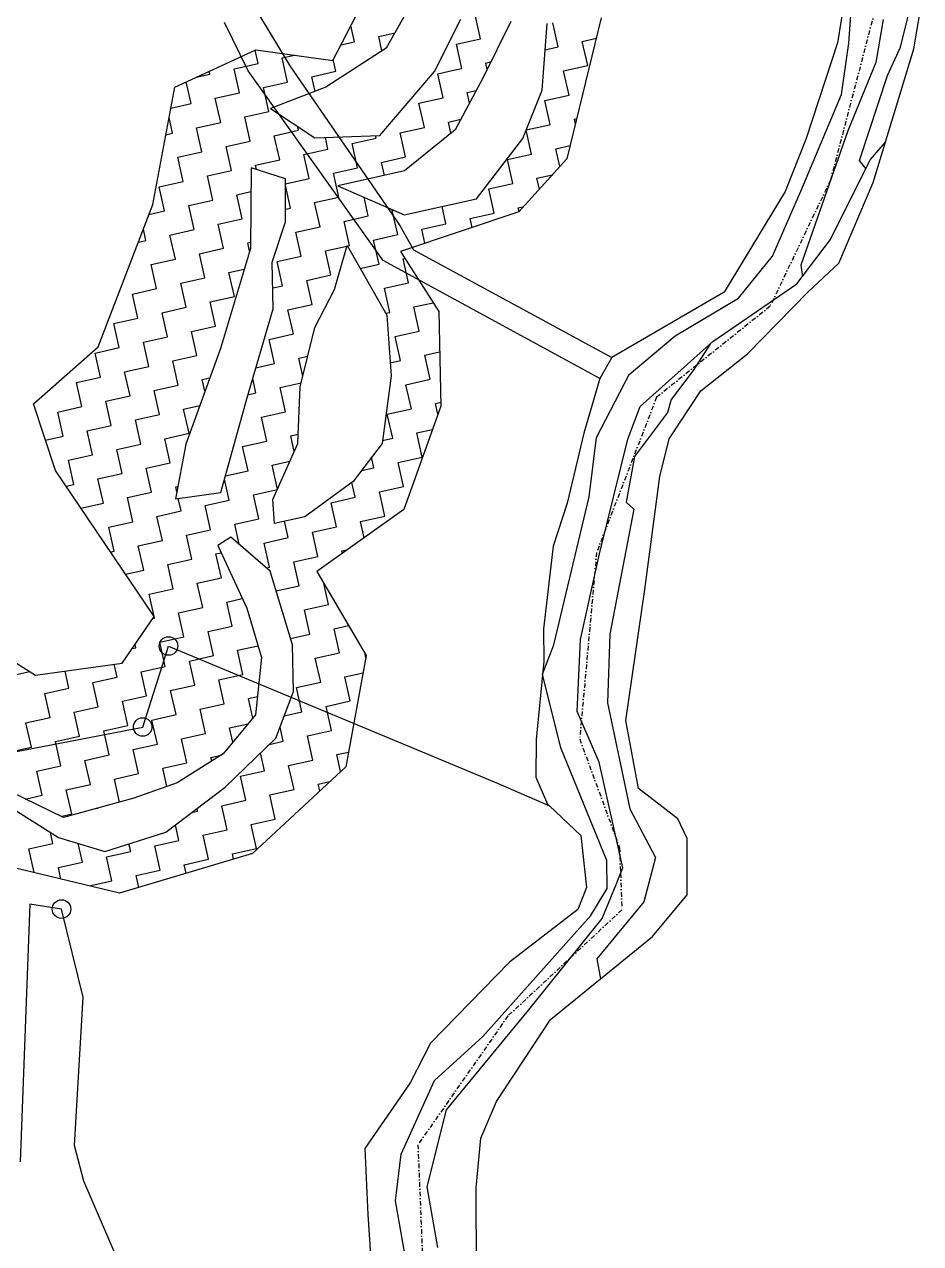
# Model space of a CAD drawing. Header units: metres. Extents: x 308144 to 311379, y 1932438 to 1934417.
# Drawn here: x 309290.6 to 309586.4, y 1933107.3 to 1933509.8 of the extents above; entities that cross this region are included whole.
import ezdxf

# ---------------------------------------------------------------- set-up
doc = ezdxf.new("R2010")
doc.units = ezdxf.units.M
doc.header["$LTSCALE"] = 0.3
doc.linetypes.add('DASHDOT', pattern=[1, 0.5, -0.25, 0, -0.25])
doc.layers.get('0').update_dxf_attribs({"linetype": 'CONTINUOUS'})
for name, color, linetype in [('LINE_WATER', 4, 'CONTINUOUS'), ('OFF', 1, 'CONTINUOUS'), ('POLY_HATCH', 12, 'CONTINUOUS'), ('POLY_PARCEL', 6, 'CONTINUOUS'), ('POLY_ROAD', 30, 'CONTINUOUS'), ('POLY_WATER', 4, 'CONTINUOUS'), ('V_BOUND_STREAM_LINE', 7, 'DASHDOT')]:
    doc.layers.add(name, color=color, linetype=linetype)

msp = doc.modelspace()

# ---------------------------------------------------------------- linework, layer by layer
for centre in [(309338.13, 1933304.61), (309329.61, 1933277.87), (309302.81, 1933217.77)]:
    msp.add_circle(centre, 3.06)
at = {"layer": 'LINE_WATER'}
for p, q in [((309562.75, 1933503.66), (309563.38, 1933512.79)), ((309579.78, 1933502.26), (309583.14, 1933516)), ((309574.05, 1933511.45), (309571.59, 1933497.2)), ((309560.29, 1933486.71), (309562.75, 1933503.66)), ((309575.52, 1933492.93), (309579.78, 1933502.26)), ((309571.59, 1933497.2), (309562.33, 1933474.69)), ((309566.19, 1933464.9), (309575.52, 1933492.93)), ((309546.84, 1933454.75), (309560.29, 1933486.71)), ((309562.33, 1933474.69), (309546.88, 1933430.35)), ((309569.77, 1933465.05), (309574.79, 1933470.93)), ((309556.68, 1933438.83), (309569.77, 1933465.05)), ((309568.37, 1933462.25), (309566.19, 1933464.9)), ((309537.56, 1933433.25), (309546.84, 1933454.75)), ((309545.55, 1933424.11), (309556.68, 1933438.83)), ((309526.3, 1933419.41), (309537.56, 1933433.25)), ((309546.88, 1933430.35), (309547.45, 1933426.62)), ((309517.78, 1933405.12), (309545.55, 1933424.11)), ((309505.39, 1933406.98), (309526.3, 1933419.41)), ((309490.19, 1933394.18), (309505.39, 1933406.98)), ((309493.81, 1933383.72), (309517.78, 1933405.12)), ((309517.08, 1933404.49), (309511.29, 1933395.56)), ((309511.29, 1933395.56), (309504.01, 1933385.94)), ((309479.37, 1933373.44), (309490.19, 1933394.18)), ((309489.78, 1933372.94), (309493.81, 1933383.72)), ((309504.01, 1933385.94), (309502.85, 1933381.74)), ((309502.85, 1933381.74), (309491.95, 1933367.22)), ((309476.95, 1933353.89), (309479.37, 1933373.44)), ((309480.39, 1933335.05), (309489.78, 1933372.94)), ((309491.95, 1933367.22), (309489.23, 1933352.13)), ((309465.35, 1933305.05), (309476.95, 1933353.89)), ((309489.23, 1933352.13), (309491.76, 1933349.78)), ((309491.76, 1933349.78), (309483.82, 1933308.53)), ((309474.12, 1933306.74), (309480.39, 1933335.05)), ((309483.82, 1933308.53), (309483.09, 1933285.9)), ((309461.61, 1933295.34), (309465.35, 1933305.05)), ((309472.98, 1933283.01), (309474.12, 1933306.74)), ((309467.61, 1933270.98), (309461.61, 1933295.34)), ((309480.27, 1933266.25), (309472.98, 1933283.01)), ((309483.09, 1933285.9), (309490.42, 1933250.88)), ((309482.81, 1933233.76), (309467.61, 1933270.98)), ((309488.06, 1933231.36), (309480.27, 1933266.25)), ((309490.42, 1933250.88), (309498.88, 1933234.81)), ((309498.88, 1933234.81), (309495.03, 1933220.18)), ((309482.89, 1933224.52), (309482.81, 1933233.76)), ((309477.51, 1933215.7), (309482.89, 1933224.52)), ((309481.28, 1933214.62), (309485.92, 1933225.89)), ((309495.03, 1933220.18), (309479.47, 1933201.34)), ((309441.93, 1933175.76), (309477.51, 1933215.7)), ((309457.09, 1933184.47), (309481.28, 1933214.62)), ((309429.91, 1933151.48), (309457.09, 1933184.47)), ((309425.91, 1933161.13), (309441.93, 1933175.76)), ((309414.91, 1933136.92), (309425.91, 1933161.13)), ((309423.54, 1933126.04), (309429.91, 1933151.48)), ((309413.07, 1933121.48), (309414.91, 1933136.92)), ((309427.01, 1933106.07), (309423.54, 1933126.04)), ((309419.63, 1933083.91), (309413.07, 1933121.48))]:
    msp.add_line(p, q, dxfattribs=at)
at = {"layer": 'OFF'}
for p, q in [((309487.35, 1933229.55), (309488.06, 1933231.36)), ((309485.92, 1933225.89), (309487.35, 1933229.55)), ((309479.47, 1933201.34), (309480.71, 1933194.73))]:
    msp.add_line(p, q, dxfattribs=at)
at = {"layer": 'POLY_HATCH'}
for p, q in [((309392.34, 1933497.89), (309409.53, 1933531.17)), ((309418.13, 1933516.34), (309409.96, 1933502.01)), ((309425.92, 1933494.21), (309434.57, 1933511.5)), ((309451.08, 1933510.73), (309442.05, 1933492.26)), ((309461.43, 1933488.04), (309463.07, 1933510.12)), ((309481, 1933511.94), (309469.65, 1933465.48)), ((309340.18, 1933489.11), (309366.92, 1933501.37)), ((309366.92, 1933501.37), (309392.34, 1933497.89)), ((309409.96, 1933502.01), (309390.11, 1933489.04)), ((309407.89, 1933473.12), (309425.92, 1933494.21)), ((309442.05, 1933492.26), (309432.73, 1933475.03)), ((309332.92, 1933450.32), (309340.18, 1933489.11)), ((309390.11, 1933489.04), (309371.76, 1933482.09)), ((309455.11, 1933472.14), (309461.43, 1933488.04)), ((309371.76, 1933482.09), (309386.46, 1933472.31)), ((309386.46, 1933472.31), (309407.89, 1933473.12)), ((309432.73, 1933475.03), (309416.02, 1933461.42)), ((309439.8, 1933452.26), (309455.11, 1933472.14)), ((309469.65, 1933465.48), (309453.77, 1933447.93)), ((309365.4, 1933462.48), (309365.17, 1933435.88)), ((309376.71, 1933458.83), (309365.4, 1933462.48)), ((309416.02, 1933461.42), (309394.07, 1933456.51)), ((309376.8, 1933444.65), (309376.71, 1933458.83)), ((309394.07, 1933456.51), (309415.97, 1933446.93)), ((309415.97, 1933446.93), (309439.8, 1933452.26)), ((309314.92, 1933403.34), (309332.92, 1933450.32)), ((309453.77, 1933447.93), (309414.66, 1933434.83)), ((309372.37, 1933431.31), (309376.8, 1933444.65)), ((309365.17, 1933435.88), (309355.28, 1933402.79)), ((309392.91, 1933422.33), (309397.08, 1933436.84)), ((309397.08, 1933436.84), (309410.25, 1933413.86)), ((309414.66, 1933434.83), (309427.32, 1933414.98)), ((309372.72, 1933415.96), (309372.37, 1933431.31)), ((309386.46, 1933409.77), (309392.91, 1933422.33)), ((309363.93, 1933386.21), (309372.72, 1933415.96)), ((309410.25, 1933413.86), (309411.65, 1933393.8)), ((309427.32, 1933414.98), (309428.02, 1933383.77)), ((309381.58, 1933390.16), (309386.46, 1933409.77)), ((309293.52, 1933384.56), (309314.92, 1933403.34)), ((309355.28, 1933402.79), (309343.81, 1933371.21)), ((309411.65, 1933393.8), (309408.61, 1933371.51)), ((309380.82, 1933371.46), (309381.58, 1933390.16)), ((309300.86, 1933362.55), (309293.52, 1933384.56)), ((309355.41, 1933355.28), (309363.93, 1933386.21)), ((309428.02, 1933383.77), (309415.84, 1933349.67)), ((309372.61, 1933352.96), (309380.82, 1933371.46)), ((309408.61, 1933371.51), (309399.08, 1933358.88)), ((309343.81, 1933371.21), (309340.44, 1933353.17)), ((309333.39, 1933314.33), (309300.86, 1933362.55)), ((309340.44, 1933353.17), (309355.41, 1933355.28)), ((309399.08, 1933358.88), (309383.14, 1933347.29)), ((309373.14, 1933345.05), (309372.61, 1933352.96)), ((309383.14, 1933347.29), (309373.14, 1933345.05)), ((309415.84, 1933349.67), (309387.08, 1933329.24)), ((309358.7, 1933340.58), (309354.39, 1933337.76)), ((309371.73, 1933329.3), (309358.7, 1933340.58)), ((309354.39, 1933337.76), (309363.96, 1933317.06)), ((309379.02, 1933305), (309371.73, 1933329.3)), ((309387.08, 1933329.24), (309403.42, 1933301.53)), ((309363.96, 1933317.06), (309368.82, 1933300.86)), ((309322.83, 1933298.93), (309333.39, 1933314.33)), ((309275.67, 1933306.72), (309294.24, 1933294.95)), ((309379.36, 1933289.64), (309379.02, 1933305)), ((309294.24, 1933294.95), (309322.83, 1933298.93)), ((309368.82, 1933300.86), (309366.89, 1933281.91)), ((309403.42, 1933301.53), (309396.67, 1933264.78)), ((309373.57, 1933274.14), (309379.36, 1933289.64)), ((309366.89, 1933281.91), (309356.18, 1933269.02)), ((309356.79, 1933258.04), (309373.57, 1933274.14)), ((309356.18, 1933269.02), (309341.03, 1933259.45)), ((309396.67, 1933264.78), (309365.86, 1933236.17)), ((309341.03, 1933259.45), (309326.71, 1933254.4)), ((309303.45, 1933247.95), (309286.11, 1933256.42)), ((309337.26, 1933243.17), (309356.79, 1933258.04)), ((309285.98, 1933251.45), (309301.82, 1933241.42)), ((309326.71, 1933254.4), (309303.45, 1933247.95)), ((309317.06, 1933236.8), (309337.26, 1933243.17)), ((309301.82, 1933241.42), (309317.06, 1933236.8)), ((309365.86, 1933236.17), (309321.95, 1933222.97)), ((309321.95, 1933222.97), (309281.59, 1933232.76))]:
    msp.add_line(p, q, dxfattribs=at)
at = {"layer": 'POLY_HATCH', "linetype": 'Continuous'}
for p, q in [((309441.12, 1933505.01), (309439.34, 1933512.97)), ((309399.55, 1933504.06), (309398.33, 1933509.49)), ((309466.78, 1933502.39), (309465, 1933510.35)), ((309407.51, 1933505.84), (309411.02, 1933506.63)), ((309408.57, 1933501.1), (309407.51, 1933505.84)), ((309411.02, 1933506.63), (309412.82, 1933507.03)), ((309433.16, 1933503.23), (309441.12, 1933505.01)), ((309449.08, 1933506.79), (309449.16, 1933506.81)), ((309449.1, 1933506.68), (309449.08, 1933506.79)), ((309474.73, 1933504.17), (309479.36, 1933505.21)), ((309367.71, 1933496.94), (309366.74, 1933501.29)), ((309395, 1933503.04), (309399.55, 1933504.06)), ((309434.94, 1933495.27), (309433.16, 1933503.23)), ((309462.42, 1933501.42), (309466.78, 1933502.39)), ((309476.52, 1933496.22), (309474.73, 1933504.17)), ((309359.76, 1933495.16), (309367.71, 1933496.94)), ((309375.67, 1933498.72), (309379.69, 1933499.62)), ((309377.45, 1933490.76), (309375.67, 1933498.72)), ((309393.37, 1933494.32), (309392.5, 1933498.2)), ((309442.9, 1933497.05), (309444.57, 1933497.42)), ((309443.37, 1933494.96), (309442.9, 1933497.05)), ((309468.56, 1933494.43), (309476.52, 1933496.22)), ((309347.28, 1933492.37), (309351.8, 1933493.38)), ((309351.8, 1933493.38), (309351.58, 1933494.34)), ((309361.54, 1933487.2), (309359.76, 1933495.16)), ((309385.41, 1933492.54), (309393.37, 1933494.32)), ((309386.5, 1933487.67), (309385.41, 1933492.54)), ((309426.98, 1933493.49), (309432.17, 1933494.65)), ((309428.77, 1933485.53), (309426.98, 1933493.49)), ((309432.17, 1933494.65), (309434.94, 1933495.27)), ((309470.34, 1933486.48), (309468.56, 1933494.43)), ((309345.62, 1933483.64), (309344, 1933490.86)), ((309369.5, 1933488.98), (309377.45, 1933490.76)), ((309371.28, 1933481.02), (309369.5, 1933488.98)), ((309353.58, 1933485.42), (309361.54, 1933487.2)), ((309355.36, 1933477.46), (309353.58, 1933485.42)), ((309420.81, 1933483.75), (309428.77, 1933485.53)), ((309436.72, 1933487.31), (309439.74, 1933487.98)), ((309437.5, 1933483.85), (309436.72, 1933487.31)), ((309462.38, 1933484.7), (309470.34, 1933486.48)), ((309464.16, 1933476.74), (309462.38, 1933484.7)), ((309338.88, 1933482.13), (309345.62, 1933483.64)), ((309363.32, 1933479.24), (309371.28, 1933481.02)), ((309422.59, 1933475.79), (309420.81, 1933483.75)), ((309339.44, 1933473.9), (309338.3, 1933479.03)), ((309347.4, 1933475.68), (309355.36, 1933477.46)), ((309365.1, 1933471.28), (309363.32, 1933479.24)), ((309381.02, 1933474.84), (309380.73, 1933476.12)), ((309430.55, 1933477.57), (309434.59, 1933478.48)), ((309431.36, 1933473.92), (309430.55, 1933477.57)), ((309456.23, 1933474.96), (309463.88, 1933476.67)), ((309463.88, 1933476.67), (309464.16, 1933476.74)), ((309472.12, 1933478.52), (309472.88, 1933478.69)), ((309472.46, 1933476.98), (309472.12, 1933478.52)), ((309337.24, 1933473.4), (309339.44, 1933473.9)), ((309349.18, 1933467.72), (309347.4, 1933475.68)), ((309373.06, 1933473.06), (309381.02, 1933474.84)), ((309374.84, 1933465.1), (309373.06, 1933473.06)), ((309390.76, 1933468.67), (309389.91, 1933472.44)), ((309398.71, 1933470.45), (309406.67, 1933472.23)), ((309406.67, 1933472.23), (309406.48, 1933473.07)), ((309414.63, 1933474.01), (309422.59, 1933475.79)), ((309416.41, 1933466.05), (309414.63, 1933474.01)), ((309457.98, 1933467), (309456.21, 1933474.92)), ((309357.14, 1933469.5), (309365.1, 1933471.28)), ((309358.92, 1933461.54), (309357.14, 1933469.5)), ((309382.8, 1933466.89), (309390.76, 1933468.67)), ((309400.49, 1933462.49), (309398.71, 1933470.45)), ((309465.94, 1933468.78), (309470.72, 1933469.85)), ((309467.27, 1933462.85), (309465.94, 1933468.78)), ((309341.22, 1933465.94), (309349.18, 1933467.72)), ((309343.01, 1933457.98), (309341.22, 1933465.94)), ((309366.88, 1933463.32), (309374.84, 1933465.1)), ((309384.58, 1933458.93), (309382.8, 1933466.89)), ((309408.45, 1933464.27), (309416.41, 1933466.05)), ((309409.42, 1933459.94), (309408.45, 1933464.27)), ((309450.03, 1933465.22), (309457.98, 1933467)), ((309451.81, 1933457.26), (309450.03, 1933465.22)), ((309350.96, 1933459.76), (309358.92, 1933461.54)), ((309367.2, 1933461.9), (309366.88, 1933463.32)), ((309392.54, 1933460.71), (309400.49, 1933462.49)), ((309394.32, 1933452.75), (309392.54, 1933460.71)), ((309459.76, 1933459.04), (309464.86, 1933460.18)), ((309335.05, 1933456.2), (309343.01, 1933457.98)), ((309336.83, 1933448.24), (309335.05, 1933456.2)), ((309352.74, 1933451.8), (309350.96, 1933459.76)), ((309376.72, 1933457.17), (309384.58, 1933458.93)), ((309378.4, 1933449.19), (309376.72, 1933456.68)), ((309443.85, 1933455.48), (309451.81, 1933457.26)), ((309460.57, 1933455.44), (309459.76, 1933459.04)), ((309360.7, 1933453.58), (309365.33, 1933454.62)), ((309362.48, 1933445.63), (309360.7, 1933453.58)), ((309386.36, 1933450.97), (309394.32, 1933452.75)), ((309404.06, 1933446.57), (309402.67, 1933452.75)), ((309445.63, 1933447.52), (309443.85, 1933455.48)), ((309331.68, 1933447.09), (309336.83, 1933448.24)), ((309344.79, 1933450.02), (309352.74, 1933451.8)), ((309346.57, 1933442.06), (309344.79, 1933450.02)), ((309376.77, 1933448.82), (309378.4, 1933449.19)), ((309388.14, 1933443.01), (309386.36, 1933450.97)), ((309412.01, 1933448.35), (309412.48, 1933448.46)), ((309413.8, 1933440.4), (309412.01, 1933448.35)), ((309429.71, 1933443.96), (309428.42, 1933449.72)), ((309453.59, 1933449.3), (309455.37, 1933449.7)), ((309453.87, 1933448.04), (309453.59, 1933449.3)), ((309354.53, 1933443.85), (309362.48, 1933445.63)), ((309356.31, 1933435.89), (309354.53, 1933443.85)), ((309396.1, 1933444.79), (309404.06, 1933446.57)), ((309397.88, 1933436.83), (309396.1, 1933444.79)), ((309421.75, 1933442.18), (309429.71, 1933443.96)), ((309437.67, 1933445.74), (309445.63, 1933447.52)), ((309438.34, 1933442.76), (309437.67, 1933445.74)), ((309330.65, 1933438.5), (309329.82, 1933442.23)), ((309338.61, 1933440.28), (309346.57, 1933442.06)), ((309340.39, 1933432.32), (309338.61, 1933440.28)), ((309380.18, 1933441.23), (309388.14, 1933443.01)), ((309381.96, 1933433.27), (309380.18, 1933441.23)), ((309405.84, 1933438.61), (309413.8, 1933440.4)), ((309422.79, 1933437.55), (309421.75, 1933442.18)), ((309328.18, 1933437.95), (309330.65, 1933438.5)), ((309348.35, 1933434.11), (309356.31, 1933435.89)), ((309364.26, 1933437.67), (309365.19, 1933437.87)), ((309364.88, 1933434.91), (309364.26, 1933437.67)), ((309389.92, 1933435.05), (309397.02, 1933436.64)), ((309397.17, 1933436.68), (309397.88, 1933436.83)), ((309407.62, 1933430.66), (309405.84, 1933438.61)), ((309332.43, 1933430.54), (309340.39, 1933432.32)), ((309350.13, 1933426.15), (309348.35, 1933434.11)), ((309374, 1933431.49), (309381.96, 1933433.27)), ((309391.7, 1933427.09), (309389.92, 1933435.05)), ((309415.58, 1933432.44), (309416.11, 1933432.56)), ((309417.36, 1933424.48), (309415.58, 1933432.44)), ((309334.21, 1933422.59), (309332.43, 1933430.54)), ((309358.09, 1933427.93), (309363.13, 1933429.06)), ((309359.87, 1933419.97), (309358.09, 1933427.93)), ((309375.79, 1933423.53), (309374, 1933431.49)), ((309401.42, 1933429.27), (309407.62, 1933430.66)), ((309342.17, 1933424.37), (309350.13, 1933426.15)), ((309343.95, 1933416.41), (309342.17, 1933424.37)), ((309383.74, 1933425.31), (309391.7, 1933427.09)), ((309385.52, 1933417.35), (309383.74, 1933425.31)), ((309409.4, 1933422.7), (309417.36, 1933424.48)), ((309326.25, 1933420.8), (309334.21, 1933422.59)), ((309328.04, 1933412.85), (309326.25, 1933420.8)), ((309351.91, 1933418.19), (309359.87, 1933419.97)), ((309372.56, 1933422.81), (309375.79, 1933423.53)), ((309411.18, 1933414.74), (309409.4, 1933422.7)), ((309335.99, 1933414.63), (309343.95, 1933416.41)), ((309353.69, 1933410.23), (309351.91, 1933418.19)), ((309377.57, 1933415.57), (309385.52, 1933417.35)), ((309419.14, 1933416.52), (309425.44, 1933417.93)), ((309420.92, 1933408.56), (309419.14, 1933416.52)), ((309320.08, 1933411.07), (309328.04, 1933412.85)), ((309337.77, 1933406.67), (309335.99, 1933414.63)), ((309379.35, 1933407.62), (309377.57, 1933415.57)), ((309409.91, 1933414.45), (309411.18, 1933414.74)), ((309321.86, 1933403.11), (309320.08, 1933411.07)), ((309345.73, 1933408.45), (309353.69, 1933410.23)), ((309347.51, 1933400.49), (309345.73, 1933408.45)), ((309371.39, 1933405.83), (309379.35, 1933407.62)), ((309412.96, 1933406.78), (309420.92, 1933408.56)), ((309329.82, 1933404.89), (309337.77, 1933406.67)), ((309331.6, 1933396.93), (309329.82, 1933404.89)), ((309373.17, 1933397.88), (309371.39, 1933405.83)), ((309414.74, 1933398.82), (309412.96, 1933406.78)), ((309313.9, 1933401.33), (309321.86, 1933403.11)), ((309315.68, 1933393.37), (309313.9, 1933401.33)), ((309339.56, 1933398.71), (309347.51, 1933400.49)), ((309381.13, 1933399.66), (309384.11, 1933400.32)), ((309382.46, 1933393.7), (309381.13, 1933399.66)), ((309422.7, 1933400.6), (309427.62, 1933401.7)), ((309424.48, 1933392.65), (309422.7, 1933400.6)), ((309323.64, 1933395.15), (309331.6, 1933396.93)), ((309341.34, 1933390.75), (309339.56, 1933398.71)), ((309366.97, 1933396.49), (309373.17, 1933397.88)), ((309411.35, 1933398.06), (309414.74, 1933398.82)), ((309307.72, 1933391.59), (309315.68, 1933393.37)), ((309309.5, 1933383.63), (309307.72, 1933391.59)), ((309325.42, 1933387.19), (309323.64, 1933395.15)), ((309349.29, 1933392.53), (309351.75, 1933393.08)), ((309350.16, 1933388.68), (309349.29, 1933392.53)), ((309366.99, 1933388.14), (309365.92, 1933392.94)), ((309416.52, 1933390.86), (309424.48, 1933392.65)), ((309299.41, 1933389.73), (309299.76, 1933389.81)), ((309299.76, 1933389.81), (309299.72, 1933390)), ((309333.38, 1933388.97), (309341.34, 1933390.75)), ((309335.16, 1933381.01), (309333.38, 1933388.97)), ((309364.33, 1933387.54), (309366.99, 1933388.14)), ((309374.95, 1933389.92), (309381.91, 1933391.47)), ((309376.73, 1933381.96), (309374.95, 1933389.92)), ((309418.3, 1933382.91), (309416.52, 1933390.86)), ((309301.54, 1933381.85), (309309.5, 1933383.63)), ((309317.46, 1933385.41), (309325.42, 1933387.19)), ((309319.24, 1933377.45), (309317.46, 1933385.41)), ((309343.12, 1933382.79), (309348.45, 1933383.99)), ((309426.26, 1933384.69), (309427.99, 1933385.07)), ((309427.07, 1933381.09), (309426.26, 1933384.69)), ((309303.33, 1933373.89), (309301.54, 1933381.85)), ((309327.2, 1933379.23), (309335.16, 1933381.01)), ((309344.9, 1933374.84), (309343.12, 1933382.79)), ((309368.77, 1933380.18), (309376.73, 1933381.96)), ((309370.55, 1933372.22), (309368.77, 1933380.18)), ((309410.35, 1933381.13), (309418.3, 1933382.91)), ((309412.13, 1933373.17), (309410.35, 1933381.13)), ((309311.28, 1933375.67), (309319.24, 1933377.45)), ((309313.07, 1933367.71), (309311.28, 1933375.67)), ((309328.98, 1933371.27), (309327.2, 1933379.23)), ((309420.09, 1933374.95), (309425.29, 1933376.11)), ((309297.51, 1933372.59), (309303.33, 1933373.89)), ((309336.94, 1933373.05), (309344.9, 1933374.84)), ((309338.72, 1933365.1), (309336.94, 1933373.05)), ((309362.6, 1933370.44), (309370.55, 1933372.22)), ((309378.51, 1933374), (309380.95, 1933374.55)), ((309379.66, 1933368.86), (309378.51, 1933374)), ((309408.73, 1933372.41), (309412.13, 1933373.17)), ((309421.87, 1933366.99), (309420.09, 1933374.95)), ((309305.11, 1933365.93), (309313.07, 1933367.71)), ((309321.02, 1933369.49), (309328.98, 1933371.27)), ((309322.8, 1933361.53), (309321.02, 1933369.49)), ((309364.38, 1933362.48), (309362.6, 1933370.44)), ((309306.89, 1933357.97), (309305.11, 1933365.93)), ((309330.76, 1933363.32), (309338.72, 1933365.1)), ((309372.34, 1933364.26), (309378.21, 1933365.58)), ((309374.11, 1933356.34), (309372.34, 1933364.26)), ((309401.81, 1933362.5), (309405.95, 1933363.43)), ((309405.95, 1933363.43), (309405.16, 1933366.94)), ((309413.91, 1933365.21), (309421.87, 1933366.99)), ((309415.69, 1933357.25), (309413.91, 1933365.21)), ((309314.85, 1933359.75), (309322.8, 1933361.53)), ((309316.63, 1933351.8), (309314.85, 1933359.75)), ((309332.54, 1933355.36), (309330.76, 1933363.32)), ((309358.2, 1933352.74), (309356.64, 1933359.73)), ((309356.93, 1933360.82), (309364.38, 1933362.48)), ((309304.33, 1933357.4), (309306.89, 1933357.97)), ((309324.59, 1933353.58), (309332.54, 1933355.36)), ((309340.5, 1933357.14), (309341.21, 1933357.3)), ((309340.87, 1933355.48), (309340.5, 1933357.14)), ((309366.16, 1933354.52), (309374.09, 1933356.3)), ((309399.77, 1933353.69), (309398.68, 1933358.59)), ((309407.73, 1933355.47), (309415.69, 1933357.25)), ((309409.51, 1933347.51), (309407.73, 1933355.47)), ((309309.23, 1933350.14), (309316.63, 1933351.8)), ((309326.37, 1933345.62), (309324.59, 1933353.58)), ((309342.28, 1933349.18), (309341.36, 1933353.3)), ((309350.24, 1933350.96), (309358.2, 1933352.74)), ((309367.94, 1933346.56), (309366.16, 1933354.52)), ((309391.81, 1933351.91), (309399.77, 1933353.69)), ((309393.59, 1933343.95), (309391.81, 1933351.91)), ((309334.32, 1933347.4), (309342.28, 1933349.18)), ((309336.11, 1933339.44), (309334.32, 1933347.4)), ((309352.02, 1933343), (309350.24, 1933350.96)), ((309401.55, 1933345.73), (309409.51, 1933347.51)), ((309318.41, 1933343.84), (309326.37, 1933345.62)), ((309320.19, 1933335.88), (309318.41, 1933343.84)), ((309359.98, 1933344.78), (309367.94, 1933346.56)), ((309361.46, 1933338.19), (309359.98, 1933344.78)), ((309377.68, 1933340.39), (309376.47, 1933345.79)), ((309385.64, 1933342.17), (309393.59, 1933343.95)), ((309402.75, 1933340.37), (309401.55, 1933345.73)), ((309328.15, 1933337.66), (309336.11, 1933339.44)), ((309344.06, 1933341.22), (309352.02, 1933343)), ((309345.84, 1933333.26), (309344.06, 1933341.22)), ((309369.72, 1933338.61), (309377.68, 1933340.39)), ((309387.42, 1933334.21), (309385.64, 1933342.17)), ((309319.03, 1933335.62), (309320.19, 1933335.88)), ((309329.93, 1933329.7), (309328.15, 1933337.66)), ((309353.8, 1933335.04), (309355.47, 1933335.42)), ((309371.5, 1933330.65), (309369.72, 1933338.61)), ((309395.38, 1933335.99), (309397.13, 1933336.38)), ((309395.54, 1933335.25), (309395.38, 1933335.99)), ((309337.89, 1933331.48), (309345.84, 1933333.26)), ((309339.67, 1933323.52), (309337.89, 1933331.48)), ((309355.58, 1933327.09), (309353.8, 1933335.04)), ((309379.46, 1933332.43), (309387.42, 1933334.21)), ((309381.24, 1933324.47), (309379.46, 1933332.43)), ((309323.93, 1933328.36), (309329.93, 1933329.7)), ((309370.44, 1933330.41), (309371.5, 1933330.65)), ((309331.71, 1933321.74), (309339.67, 1933323.52)), ((309347.63, 1933325.3), (309355.58, 1933327.09)), ((309349.41, 1933317.35), (309347.63, 1933325.3)), ((309373.68, 1933322.78), (309381.24, 1933324.47)), ((309390.98, 1933318.29), (309389.42, 1933325.27)), ((309333.35, 1933314.39), (309331.71, 1933321.74)), ((309357.37, 1933319.13), (309362.48, 1933320.27)), ((309359.15, 1933311.17), (309357.37, 1933319.13)), ((309341.45, 1933315.57), (309349.41, 1933317.35)), ((309343.23, 1933307.61), (309341.45, 1933315.57)), ((309383.02, 1933316.51), (309390.98, 1933318.29)), ((309384.8, 1933308.55), (309383.02, 1933316.51)), ((309332.94, 1933313.66), (309333.49, 1933313.78)), ((309333.49, 1933313.78), (309333.37, 1933314.3)), ((309351.19, 1933309.39), (309359.15, 1933311.17)), ((309392.76, 1933310.33), (309397.59, 1933311.42)), ((309335.27, 1933305.83), (309343.23, 1933307.61)), ((309352.97, 1933301.43), (309351.19, 1933309.39)), ((309378.38, 1933307.12), (309384.8, 1933308.55)), ((309394.54, 1933302.38), (309392.76, 1933310.33)), ((309326.16, 1933303.79), (309327.31, 1933304.05)), ((309327.31, 1933304.05), (309327.07, 1933305.12)), ((309337.05, 1933297.87), (309335.27, 1933305.83)), ((309360.93, 1933303.21), (309367.67, 1933304.72)), ((309362.71, 1933295.25), (309360.93, 1933303.21)), ((309345.01, 1933299.65), (309352.97, 1933301.43)), ((309346.79, 1933291.69), (309345.01, 1933299.65)), ((309386.58, 1933300.6), (309394.54, 1933302.38)), ((309388.36, 1933292.64), (309386.58, 1933300.6)), ((309403.27, 1933300.7), (309402.88, 1933302.44)), ((309287.52, 1933295.14), (309292.27, 1933296.2)), ((309305.22, 1933290.74), (309303.97, 1933296.31)), ((309321.14, 1933294.31), (309320.18, 1933298.57)), ((309329.09, 1933296.09), (309337.05, 1933297.87)), ((309330.87, 1933288.13), (309329.09, 1933296.09)), ((309354.75, 1933293.47), (309362.71, 1933295.25)), ((309396.32, 1933294.42), (309402.37, 1933295.77)), ((309313.18, 1933292.52), (309321.14, 1933294.31)), ((309314.96, 1933284.57), (309313.18, 1933292.52)), ((309338.83, 1933289.91), (309346.79, 1933291.69)), ((309356.53, 1933285.51), (309354.75, 1933293.47)), ((309380.41, 1933290.86), (309388.36, 1933292.64)), ((309398.1, 1933286.46), (309396.32, 1933294.42)), ((309297.26, 1933288.96), (309305.22, 1933290.74)), ((309299.04, 1933281), (309297.26, 1933288.96)), ((309322.92, 1933286.35), (309330.87, 1933288.13)), ((309340.61, 1933281.95), (309338.83, 1933289.91)), ((309364.49, 1933287.29), (309367.51, 1933287.97)), ((309365.95, 1933280.78), (309364.49, 1933287.29)), ((309382.19, 1933282.9), (309380.41, 1933290.86)), ((309307, 1933282.79), (309314.96, 1933284.57)), ((309324.7, 1933278.39), (309322.92, 1933286.35)), ((309348.57, 1933283.73), (309356.53, 1933285.51)), ((309350.35, 1933275.77), (309348.57, 1933283.73)), ((309376.35, 1933281.59), (309382.19, 1933282.9)), ((309390.15, 1933284.68), (309398.1, 1933286.46)), ((309391.93, 1933276.72), (309390.15, 1933284.68)), ((309291.08, 1933279.22), (309299.04, 1933281)), ((309292.86, 1933271.27), (309291.08, 1933279.22)), ((309308.78, 1933274.83), (309307, 1933282.79)), ((309332.66, 1933280.17), (309340.61, 1933281.95)), ((309334.44, 1933272.21), (309332.66, 1933280.17)), ((309358.31, 1933277.55), (309364.4, 1933278.92)), ((309300.82, 1933273.05), (309308.78, 1933274.83)), ((309316.74, 1933276.61), (309324.7, 1933278.39)), ((309318.52, 1933268.65), (309316.74, 1933276.61)), ((309342.4, 1933273.99), (309350.35, 1933275.77)), ((309359.36, 1933272.85), (309358.31, 1933277.55)), ((309376.01, 1933273.16), (309374.96, 1933277.86)), ((309383.97, 1933274.94), (309391.93, 1933276.72)), ((309385.75, 1933266.98), (309383.97, 1933274.94)), ((309284.91, 1933269.48), (309292.86, 1933271.27)), ((309302.6, 1933265.09), (309300.82, 1933273.05)), ((309326.48, 1933270.43), (309334.44, 1933272.21)), ((309344.18, 1933266.03), (309342.4, 1933273.99)), ((309371.49, 1933272.15), (309376.01, 1933273.16)), ((309310.56, 1933266.87), (309318.52, 1933268.65)), ((309312.34, 1933258.91), (309310.56, 1933266.87)), ((309328.26, 1933262.47), (309326.48, 1933270.43)), ((309352.13, 1933267.82), (309355.46, 1933268.56)), ((309352.4, 1933266.63), (309352.13, 1933267.82)), ((309369.83, 1933263.42), (309368.52, 1933269.3)), ((309377.79, 1933265.2), (309385.75, 1933266.98)), ((309393.71, 1933268.76), (309397.56, 1933269.62)), ((309394.95, 1933263.19), (309393.71, 1933268.76)), ((309294.65, 1933263.31), (309302.6, 1933265.09)), ((309296.43, 1933255.35), (309294.65, 1933263.31)), ((309336.22, 1933264.25), (309344.18, 1933266.03)), ((309337.57, 1933258.23), (309336.22, 1933264.25)), ((309361.87, 1933261.64), (309369.83, 1933263.42)), ((309379.57, 1933257.24), (309377.79, 1933265.2)), ((309304.38, 1933257.13), (309312.34, 1933258.91)), ((309320.3, 1933260.69), (309328.26, 1933262.47)), ((309322, 1933253.09), (309320.3, 1933260.69)), ((309363.65, 1933253.68), (309361.87, 1933261.64)), ((309387.53, 1933259.02), (309391.4, 1933259.89)), ((309388.03, 1933256.77), (309387.53, 1933259.02)), ((309290.86, 1933254.1), (309296.43, 1933255.35)), ((309306.17, 1933249.17), (309304.38, 1933257.13)), ((309371.61, 1933255.46), (309379.57, 1933257.24)), ((309373.39, 1933247.5), (309371.61, 1933255.46)), ((309314.12, 1933250.95), (309314.93, 1933251.13)), ((309314.13, 1933250.91), (309314.12, 1933250.95)), ((309347.74, 1933250.12), (309347.54, 1933251)), ((309355.7, 1933251.9), (309363.65, 1933253.68)), ((309357.48, 1933243.94), (309355.7, 1933251.9)), ((309302.59, 1933248.37), (309306.17, 1933249.17)), ((309345.82, 1933249.69), (309347.74, 1933250.12)), ((309365.44, 1933245.72), (309373.39, 1933247.5)), ((309299.99, 1933239.43), (309299.17, 1933243.1)), ((309341.56, 1933240.38), (309340.4, 1933245.56)), ((309349.52, 1933242.16), (309357.48, 1933243.94)), ((309367.22, 1933237.76), (309365.44, 1933245.72)), ((309292.03, 1933237.65), (309299.99, 1933239.43)), ((309309.73, 1933233.25), (309308.34, 1933239.44)), ((309325.64, 1933236.82), (309325.08, 1933239.33)), ((309333.6, 1933238.6), (309341.56, 1933240.38)), ((309335.38, 1933230.64), (309333.6, 1933238.6)), ((309351.3, 1933234.2), (309349.52, 1933242.16)), ((309293.79, 1933229.8), (309292.03, 1933237.65)), ((309317.69, 1933235.04), (309325.64, 1933236.82)), ((309319.47, 1933227.08), (309317.69, 1933235.04)), ((309359.26, 1933235.98), (309367.22, 1933237.76)), ((309359.63, 1933234.3), (309359.26, 1933235.98)), ((309301.77, 1933231.47), (309309.73, 1933233.25)), ((309302.62, 1933227.65), (309301.77, 1933231.47)), ((309327.42, 1933228.86), (309335.38, 1933230.64)), ((309343.34, 1933232.42), (309351.3, 1933234.2)), ((309343.97, 1933229.59), (309343.34, 1933232.42)), ((309311.94, 1933225.39), (309319.47, 1933227.08)), ((309328.32, 1933224.88), (309327.42, 1933228.86))]:
    msp.add_line(p, q, dxfattribs=at)
at = {"layer": 'POLY_PARCEL'}
for p, q in [((309329.61, 1933277.87), (309338.13, 1933304.61)), ((309338.13, 1933304.61), (309447, 1933259.18)), ((309276.73, 1933267.6), (309329.61, 1933277.87)), ((309447, 1933259.18), (309463.91, 1933251.81)), ((309292.38, 1933219.34), (309289.17, 1933134.32)), ((309302.81, 1933217.77), (309292.38, 1933219.34)), ((309309.93, 1933188.72), (309302.81, 1933217.77)), ((309307.09, 1933139.77), (309309.93, 1933188.72)), ((309310.16, 1933127.91), (309307.09, 1933139.77)), ((309354.89, 1933024.63), (309310.16, 1933127.91))]:
    msp.add_line(p, q, dxfattribs=at)
at = {"layer": 'POLY_ROAD'}
for p, q in [((309364.78, 1933518.45), (309378.15, 1933496.09)), ((309364.38, 1933494.45), (309356.63, 1933510.43)), ((309408.96, 1933431.85), (309364.38, 1933494.45)), ((309378.15, 1933496.09), (309414.44, 1933443.44)), ((309414.44, 1933443.44), (309418.98, 1933435.39)), ((309480.54, 1933392.91), (309408.96, 1933431.85)), ((309418.98, 1933435.39), (309484.49, 1933399.89))]:
    msp.add_line(p, q, dxfattribs=at)
at = {"layer": 'POLY_WATER'}
for p, q in [((309561.93, 1933521.83), (309558.97, 1933503.76)), ((309584.13, 1933501.73), (309586.4, 1933514.73)), ((309558.97, 1933503.76), (309548.62, 1933472.13)), ((309580.71, 1933490.49), (309584.13, 1933501.73)), ((309570.76, 1933457.61), (309580.71, 1933490.49)), ((309548.62, 1933472.13), (309541.65, 1933454.65)), ((309559.42, 1933430.98), (309570.76, 1933457.61)), ((309541.65, 1933454.65), (309521.53, 1933421.43)), ((309549.29, 1933421.52), (309559.42, 1933430.98)), ((309521.53, 1933421.43), (309484.49, 1933399.89)), ((309529.25, 1933401.02), (309549.29, 1933421.52)), ((309484.49, 1933399.89), (309480.54, 1933392.91)), ((309513.9, 1933388.88), (309529.25, 1933401.02)), ((309480.54, 1933392.91), (309475.18, 1933374.9)), ((309503.43, 1933373.04), (309513.9, 1933388.88)), ((309475.18, 1933374.9), (309469.77, 1933351.81)), ((309500.28, 1933360.6), (309503.43, 1933373.04)), ((309495.36, 1933323.29), (309500.28, 1933360.6)), ((309469.77, 1933351.81), (309465.08, 1933337.52)), ((309465.08, 1933337.52), (309461.96, 1933310.31)), ((309489.13, 1933280.02), (309495.36, 1933323.29)), ((309461.96, 1933310.31), (309462, 1933299.48)), ((309462, 1933299.48), (309459.54, 1933273.8)), ((309493.27, 1933257.6), (309489.13, 1933280.02)), ((309459.54, 1933273.8), (309459.37, 1933261.26)), ((309459.37, 1933261.26), (309463.27, 1933252.42)), ((309506.26, 1933247.52), (309493.27, 1933257.6)), ((309463.27, 1933252.42), (309463.91, 1933251.81)), ((309463.91, 1933251.81), (309474.25, 1933242.11)), ((309509.35, 1933241.02), (309506.26, 1933247.52)), ((309474.25, 1933242.11), (309476.1, 1933224.94)), ((309509.34, 1933222.47), (309509.35, 1933241.02)), ((309476.1, 1933224.94), (309473.3, 1933217.63)), ((309497.9, 1933208.69), (309509.34, 1933222.47)), ((309473.3, 1933217.63), (309450.66, 1933200.2)), ((309480.71, 1933194.73), (309497.9, 1933208.69)), ((309450.66, 1933200.2), (309424.6, 1933173.47)), ((309464.23, 1933181.35), (309480.71, 1933194.73)), ((309446.42, 1933154.28), (309464.23, 1933181.35)), ((309424.6, 1933173.47), (309417.92, 1933160.41)), ((309417.92, 1933160.41), (309402.98, 1933138.75)), ((309441.18, 1933142.13), (309446.42, 1933154.28)), ((309439.67, 1933125.77), (309441.18, 1933142.13)), ((309402.98, 1933138.75), (309403.95, 1933116.95)), ((309439.77, 1933097.66), (309439.67, 1933125.77)), ((309403.95, 1933116.95), (309404.84, 1933103.53))]:
    msp.add_line(p, q, dxfattribs=at)
at = {"layer": 'V_BOUND_STREAM_LINE', "ltscale": 10}
for p, q in [((309573.5, 1933522.84), (309556.65, 1933458.41)), ((309556.65, 1933458.41), (309536.69, 1933416.75)), ((309536.69, 1933416.75), (309499.25, 1933386.71)), ((309499.25, 1933386.71), (309479.44, 1933335.5)), ((309479.44, 1933335.5), (309473.87, 1933273.92)), ((309473.87, 1933273.92), (309487.03, 1933238.02)), ((309487.03, 1933238.02), (309487.35, 1933229.55)), ((309487.35, 1933229.55), (309487.81, 1933217.53)), ((309487.81, 1933217.53), (309450.16, 1933182.49)), ((309450.16, 1933182.49), (309420.46, 1933139.97)), ((309420.46, 1933139.97), (309422.18, 1933097.54))]:
    msp.add_line(p, q, dxfattribs=at)

doc.saveas('drawing.dxf')
